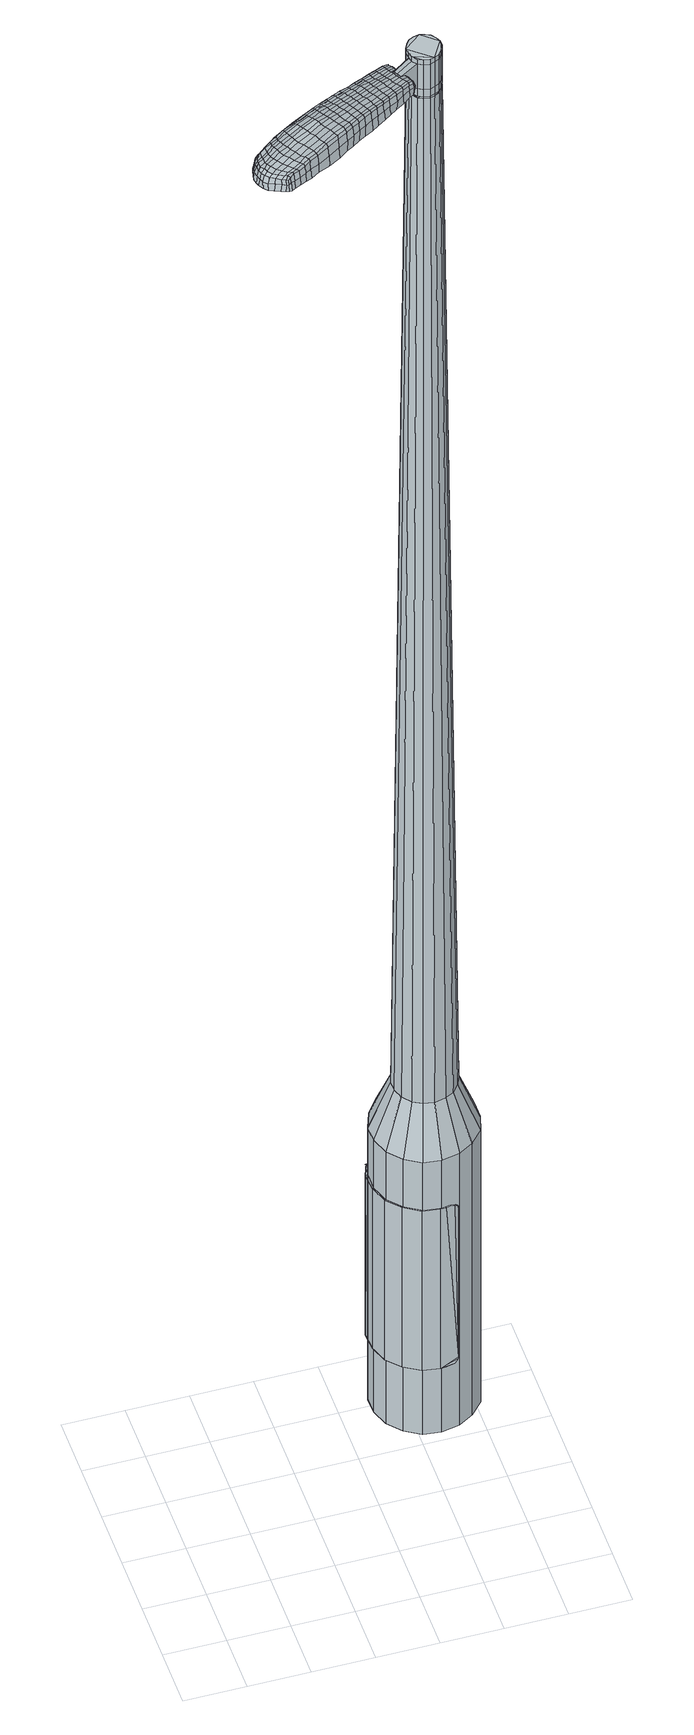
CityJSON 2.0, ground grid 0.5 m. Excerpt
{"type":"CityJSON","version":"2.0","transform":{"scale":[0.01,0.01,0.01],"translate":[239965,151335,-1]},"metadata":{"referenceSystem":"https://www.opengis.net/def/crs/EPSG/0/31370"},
"CityObjects":{
"object1":{"type":"GenericCityObject","attributes":{"cluster":849,"mean_distance_to_centroid":0.336,"new_centroid_x":239967.17,"new_centroid_y":151337.03,"mean_distance_to_camera":12.86,"H1":13.63,"H2":12.9,"Z_final":112.27,"cluster2":-1,"proj_x":239965.57,"proj_y":151334.29,"id_line":42789,"bearing_l":300.45,"distance":3.17,"orientation":"right","G_obj":210.45},"geometry":[{"type":"MultiSurface","lod":"2","boundaries":[[[0,1,2,3]],[[1,4,5,2]],[[4,6,7,5]],[[6,8,9,7]],[[8,10,11,9]],[[10,12,13,11]],[[12,14,15,13]],[[14,16,17,15]],[[16,18,19,17]],[[18,20,21,19]],[[20,22,23,21]],[[22,24,25,23]],[[24,26,27,25]],[[26,28,29,27]],[[28,30,31,29]],[[30,32,33,31]],[[32,34,35,33]],[[34,0,3,35]],[[36,37,38,39]],[[38,40,41,42]],[[41,43,42]],[[42,44,45,46]],[[45,47,46]],[[46,48,49,50]],[[49,51,50]],[[42,46,50,38]],[[50,52,39,38]],[[53,36,39]],[[2,5,7,35]],[[7,9,11,15]],[[11,13,15]],[[15,17,19,23]],[[19,21,23]],[[23,25,27,31]],[[27,29,31]],[[15,23,31,7]],[[31,33,35,7]],[[3,2,35]],[[1,0,54,55]],[[0,34,56,54]],[[34,32,57,56]],[[32,30,58,57]],[[30,28,59,58]],[[28,26,60,59]],[[26,24,61,60]],[[24,22,62,61]],[[22,20,63,62]],[[20,18,64,63]],[[18,16,65,64]],[[16,14,66,65]],[[14,12,67,66]],[[12,10,68,67]],[[10,8,69,68]],[[8,6,70,69]],[[6,4,71,70]],[[4,1,55,71]],[[55,54,72,73]],[[54,56,74,72]],[[56,57,75,74]],[[57,58,76,75]],[[58,59,77,76]],[[59,60,78,77]],[[60,61,79,78]],[[61,62,80,79]],[[62,63,81,80]],[[63,64,82,81]],[[64,65,83,82]],[[65,66,84,83]],[[66,67,85,84]],[[67,68,86,85]],[[68,69,87,86]],[[69,70,88,87]],[[70,71,89,88]],[[71,55,73,89]],[[90,91,92,73]],[[93,94,91,90]],[[75,95,94,93]],[[76,96,95,75]],[[77,97,96,76]],[[98,99,97,77]],[[79,100,99,98]],[[101,102,100,79]],[[103,104,102,101]],[[82,105,104,103]],[[106,107,105,82]],[[108,109,107,106]],[[110,111,109,108]],[[112,113,111,110]],[[114,115,113,112]],[[116,117,115,114]],[[118,119,117,116]],[[73,92,119,118]],[[120,121,122,123]],[[124,120,123,125]],[[126,124,125,127]],[[128,126,127,129]],[[130,128,129,131]],[[132,130,131,133]],[[134,132,133,135]],[[136,134,135,137]],[[138,136,137,139]],[[140,138,139,141]],[[142,140,141,143]],[[144,142,143,145]],[[146,144,145,147]],[[148,146,147,149]],[[150,148,149,151]],[[152,150,151,153]],[[72,90,73]],[[72,74,93,90]],[[74,75,93]],[[78,98,77]],[[78,79,98]],[[80,101,79]],[[80,81,103,101]],[[81,82,103]],[[83,106,82]],[[83,84,108,106]],[[84,85,110,108]],[[85,86,112,110]],[[86,87,114,112]],[[87,88,116,114]],[[88,89,118,116]],[[89,73,118]],[[154,92,91]],[[155,119,92]],[[155,156,117,119]],[[156,157,115,117]],[[157,158,113,115]],[[158,159,111,113]],[[159,160,109,111]],[[160,161,107,109]],[[161,105,107]],[[162,104,105]],[[162,163,102,104]],[[163,100,102]],[[164,99,100]],[[164,97,99]],[[165,94,95]],[[165,154,91,94]],[[39,52,152,166]],[[92,154,167,153]],[[53,39,166,121]],[[154,165,122,167]],[[36,53,121,120]],[[165,95,123,122]],[[37,36,120,124]],[[95,96,125,123]],[[38,37,124,126]],[[96,97,127,125]],[[40,38,126,128]],[[97,164,129,127]],[[41,40,128,130]],[[164,100,131,129]],[[43,41,130,132]],[[100,163,133,131]],[[42,43,132,134]],[[163,162,135,133]],[[44,42,134,136]],[[162,105,137,135]],[[45,44,136,138]],[[105,161,139,137]],[[47,45,138,140]],[[161,160,141,139]],[[46,47,140,142]],[[160,159,143,141]],[[48,46,142,144]],[[159,158,145,143]],[[49,48,144,146]],[[158,157,147,145]],[[51,49,146,148]],[[157,156,149,147]],[[50,51,148,150]],[[156,155,151,149]],[[52,50,150,152]],[[155,92,153,151]],[[152,153,168,169]],[[153,167,170,168]],[[167,122,171,170]],[[122,121,172,171]],[[121,166,173,172]],[[166,152,169,173]],[[174,175,176,177]],[[178,174,177,179]],[[174,178,180,181]],[[175,174,181,182]],[[183,184,185,186]],[[187,183,186,188]],[[183,187,189,190]],[[184,183,190,191]],[[192,193,194,195]],[[196,192,195,197]],[[192,196,198,199]],[[193,192,199,200]],[[201,202,203,204]],[[205,201,204,206]],[[201,205,207,208]],[[202,201,208,209]],[[210,211,212,213]],[[214,210,213,215]],[[210,214,216,217]],[[211,210,217,218]],[[219,220,221,222]],[[223,219,222,224]],[[219,223,225,226]],[[220,219,226,227]],[[228,229,230,231]],[[220,228,231,221]],[[228,220,227,232]],[[229,228,232,233]],[[234,235,236,237]],[[229,234,237,230]],[[234,229,233,238]],[[235,234,238,239]],[[240,178,179,241]],[[235,240,241,236]],[[240,235,239,242]],[[178,240,242,180]],[[243,244,245,246]],[[247,243,246,248]],[[243,247,249,250]],[[244,243,250,251]],[[252,253,254,255]],[[244,252,255,245]],[[252,244,251,256]],[[253,252,256,257]],[[258,259,260,261]],[[253,258,261,254]],[[258,253,257,262]],[[259,258,262,263]],[[264,265,266,267]],[[259,264,267,260]],[[264,259,263,268]],[[265,264,268,269]],[[270,175,182,271]],[[265,270,271,266]],[[270,265,269,272]],[[175,270,272,176]],[[273,274,275,276]],[[277,273,276,278]],[[273,277,279,280]],[[274,273,280,281]],[[282,283,284,285]],[[274,282,285,275]],[[282,274,281,286]],[[283,282,286,287]],[[288,289,290,291]],[[283,288,291,284]],[[288,283,287,292]],[[289,288,292,293]],[[294,187,188,295]],[[289,294,295,290]],[[294,289,293,296]],[[187,294,296,189]],[[297,298,299,300]],[[301,297,300,302]],[[297,301,303,304]],[[298,297,304,305]],[[306,307,308,309]],[[298,306,309,299]],[[306,298,305,310]],[[307,306,310,311]],[[312,313,314,315]],[[307,312,315,308]],[[312,307,311,316]],[[313,312,316,317]],[[318,319,320,321]],[[313,318,321,314]],[[318,313,317,322]],[[319,318,322,323]],[[324,184,191,325]],[[319,324,325,320]],[[324,319,323,326]],[[184,324,326,185]],[[327,213,212,328]],[[329,327,328,330]],[[327,329,331,332]],[[213,327,332,215]],[[333,329,330,334]],[[335,333,334,336]],[[333,335,337,338]],[[329,333,338,331]],[[339,335,336,340]],[[341,339,340,342]],[[339,341,343,344]],[[335,339,344,337]],[[345,341,342,346]],[[347,345,346,348]],[[345,347,349,350]],[[341,345,350,343]],[[351,347,348,352]],[[202,351,352,203]],[[351,202,209,353]],[[347,351,353,349]],[[354,355,200,199]],[[356,354,199,198]],[[354,356,357,358]],[[355,354,358,359]],[[360,361,359,358]],[[362,360,358,357]],[[360,362,363,364]],[[361,360,364,365]],[[366,367,365,364]],[[368,366,364,363]],[[366,368,369,370]],[[367,366,370,371]],[[372,373,371,370]],[[374,372,370,369]],[[372,374,207,205]],[[373,372,205,206]],[[375,376,377,378]],[[277,375,378,279]],[[375,277,278,379]],[[376,375,379,380]],[[381,196,197,382]],[[376,381,382,377]],[[381,376,380,383]],[[196,381,383,198]],[[384,385,386,387]],[[223,384,387,225]],[[384,223,224,388]],[[385,384,388,389]],[[390,391,392,393]],[[385,390,393,386]],[[390,385,389,394]],[[391,390,394,395]],[[396,193,200,397]],[[391,396,397,392]],[[396,391,395,398]],[[193,396,398,194]],[[399,400,401,402]],[[181,399,402,182]],[[399,181,180,403]],[[400,399,403,404]],[[405,406,407,408]],[[400,405,408,401]],[[405,400,404,409]],[[406,405,409,410]],[[411,204,203,412]],[[406,411,412,407]],[[411,406,410,413]],[[204,411,413,206]],[[414,415,416,417]],[[186,414,417,188]],[[414,186,185,418]],[[415,414,418,419]],[[420,208,207,421]],[[415,420,421,416]],[[420,415,419,422]],[[208,420,422,209]],[[423,424,425,426]],[[301,423,426,303]],[[423,301,302,427]],[[424,423,427,428]],[[429,214,215,430]],[[424,429,430,425]],[[429,424,428,431]],[[214,429,431,216]],[[432,433,434,435]],[[247,432,435,249]],[[432,247,248,436]],[[433,432,436,437]],[[438,439,440,441]],[[433,438,441,434]],[[438,433,437,442]],[[439,438,442,443]],[[444,211,218,445]],[[439,444,445,440]],[[444,439,443,446]],[[211,444,446,212]],[[447,448,437,436]],[[246,447,436,248]],[[447,246,245,449]],[[448,447,449,450]],[[451,452,443,442]],[[448,451,442,437]],[[451,448,450,453]],[[452,451,453,454]],[[455,328,212,446]],[[452,455,446,443]],[[455,452,454,456]],[[328,455,456,330]],[[457,458,459,460]],[[304,457,460,305]],[[457,304,303,426]],[[458,457,426,425]],[[461,332,331,462]],[[458,461,462,459]],[[461,458,425,430]],[[332,461,430,215]],[[463,464,450,449]],[[255,463,449,245]],[[463,255,254,465]],[[464,463,465,466]],[[467,468,454,453]],[[464,467,453,450]],[[467,464,466,469]],[[468,467,469,470]],[[471,334,330,456]],[[468,471,456,454]],[[471,468,470,472]],[[334,471,472,336]],[[473,474,475,476]],[[310,473,476,311]],[[473,310,305,460]],[[474,473,460,459]],[[477,338,337,478]],[[474,477,478,475]],[[477,474,459,462]],[[338,477,462,331]],[[479,480,466,465]],[[261,479,465,254]],[[479,261,260,481]],[[480,479,481,482]],[[483,484,470,469]],[[480,483,469,466]],[[483,480,482,485]],[[484,483,485,486]],[[487,340,336,472]],[[484,487,472,470]],[[487,484,486,488]],[[340,487,488,342]],[[489,490,491,492]],[[316,489,492,317]],[[489,316,311,476]],[[490,489,476,475]],[[493,344,343,494]],[[490,493,494,491]],[[493,490,475,478]],[[344,493,478,337]],[[495,496,482,481]],[[267,495,481,260]],[[495,267,266,497]],[[496,495,497,498]],[[499,500,486,485]],[[496,499,485,482]],[[499,496,498,501]],[[500,499,501,502]],[[503,346,342,488]],[[500,503,488,486]],[[503,500,502,504]],[[346,503,504,348]],[[505,506,507,508]],[[322,505,508,323]],[[505,322,317,492]],[[506,505,492,491]],[[509,350,349,510]],[[506,509,510,507]],[[509,506,491,494]],[[350,509,494,343]],[[511,512,498,497]],[[271,511,497,266]],[[511,271,182,402]],[[512,511,402,401]],[[513,514,502,501]],[[512,513,501,498]],[[513,512,401,408]],[[514,513,408,407]],[[515,352,348,504]],[[514,515,504,502]],[[515,514,407,412]],[[352,515,412,203]],[[516,517,419,418]],[[326,516,418,185]],[[516,326,323,508]],[[517,516,508,507]],[[518,353,209,422]],[[517,518,422,419]],[[518,517,507,510]],[[353,518,510,349]],[[519,520,380,379]],[[276,519,379,278]],[[519,276,275,521]],[[520,519,521,522]],[[523,356,198,383]],[[520,523,383,380]],[[523,520,522,524]],[[356,523,524,357]],[[525,526,527,528]],[[226,525,528,227]],[[525,226,225,387]],[[526,525,387,386]],[[529,530,531,532]],[[526,529,532,527]],[[529,526,386,393]],[[530,529,393,392]],[[533,355,359,534]],[[530,533,534,531]],[[533,530,392,397]],[[355,533,397,200]],[[535,536,522,521]],[[285,535,521,275]],[[535,285,284,537]],[[536,535,537,538]],[[539,362,357,524]],[[536,539,524,522]],[[539,536,538,540]],[[362,539,540,363]],[[541,542,543,544]],[[232,541,544,233]],[[541,232,227,528]],[[542,541,528,527]],[[545,546,547,548]],[[542,545,548,543]],[[545,542,527,532]],[[546,545,532,531]],[[549,361,365,550]],[[546,549,550,547]],[[549,546,531,534]],[[361,549,534,359]],[[551,552,538,537]],[[291,551,537,284]],[[551,291,290,553]],[[552,551,553,554]],[[555,368,363,540]],[[552,555,540,538]],[[555,552,554,556]],[[368,555,556,369]],[[557,558,559,560]],[[238,557,560,239]],[[557,238,233,544]],[[558,557,544,543]],[[561,562,563,564]],[[558,561,564,559]],[[561,558,543,548]],[[562,561,548,547]],[[565,367,371,566]],[[562,565,566,563]],[[565,562,547,550]],[[367,565,550,365]],[[567,568,554,553]],[[295,567,553,290]],[[567,295,188,417]],[[568,567,417,416]],[[569,374,369,556]],[[568,569,556,554]],[[569,568,416,421]],[[374,569,421,207]],[[570,571,404,403]],[[242,570,403,180]],[[570,242,239,560]],[[571,570,560,559]],[[572,573,410,409]],[[571,572,409,404]],[[572,571,559,564]],[[573,572,564,563]],[[574,373,206,413]],[[573,574,413,410]],[[574,573,563,566]],[[373,574,566,371]],[[575,576,577,578]],[[578,577,579,580]],[[581,579,577,582]],[[582,577,576,583]],[[584,585,586,587]],[[587,586,588,589]],[[590,588,586,591]],[[591,586,585,592]],[[593,594,595,596]],[[596,595,597,598]],[[599,597,595,600]],[[600,595,594,601]],[[602,603,604,605]],[[605,604,606,607]],[[608,606,604,609]],[[609,604,603,610]],[[611,612,613,614]],[[614,613,615,616]],[[617,615,613,618]],[[618,613,612,619]],[[620,621,622,623]],[[623,622,624,625]],[[626,624,622,627]],[[627,622,621,628]],[[629,630,631,632]],[[632,631,621,620]],[[628,621,631,633]],[[633,631,630,634]],[[635,636,637,638]],[[638,637,630,629]],[[634,630,637,639]],[[639,637,636,640]],[[580,579,641,642]],[[642,641,636,635]],[[640,636,641,643]],[[643,641,579,581]],[[644,645,646,647]],[[647,646,648,649]],[[650,648,646,651]],[[651,646,645,652]],[[653,654,655,656]],[[656,655,645,644]],[[652,645,655,657]],[[657,655,654,658]],[[659,660,661,662]],[[662,661,654,653]],[[658,654,661,663]],[[663,661,660,664]],[[665,666,667,668]],[[668,667,660,659]],[[664,660,667,669]],[[669,667,666,670]],[[583,576,671,672]],[[672,671,666,665]],[[670,666,671,673]],[[673,671,576,575]],[[674,675,676,677]],[[677,676,678,679]],[[680,678,676,681]],[[681,676,675,682]],[[683,684,685,686]],[[686,685,675,674]],[[682,675,685,687]],[[687,685,684,688]],[[689,690,691,692]],[[692,691,684,683]],[[688,684,691,693]],[[693,691,690,694]],[[589,588,695,696]],[[696,695,690,689]],[[694,690,695,697]],[[697,695,588,590]],[[698,699,700,701]],[[701,700,702,703]],[[704,702,700,705]],[[705,700,699,706]],[[707,708,709,710]],[[710,709,699,698]],[[706,699,709,711]],[[711,709,708,712]],[[713,714,715,716]],[[716,715,708,707]],[[712,708,715,717]],[[717,715,714,718]],[[719,720,721,722]],[[722,721,714,713]],[[718,714,721,723]],[[723,721,720,724]],[[592,585,725,726]],[[726,725,720,719]],[[724,720,725,727]],[[727,725,585,584]],[[611,614,728,729]],[[729,728,730,731]],[[732,730,728,733]],[[733,728,614,616]],[[731,730,734,735]],[[735,734,736,737]],[[738,736,734,739]],[[739,734,730,732]],[[737,736,740,741]],[[741,740,742,743]],[[744,742,740,745]],[[745,740,736,738]],[[743,742,746,747]],[[747,746,748,749]],[[750,748,746,751]],[[751,746,742,744]],[[749,748,752,753]],[[753,752,603,602]],[[610,603,752,754]],[[754,752,748,750]],[[601,755,756,600]],[[600,756,757,599]],[[758,757,756,759]],[[759,756,755,760]],[[760,761,762,759]],[[759,762,763,758]],[[764,763,762,765]],[[765,762,761,766]],[[766,767,768,765]],[[765,768,769,764]],[[770,769,768,771]],[[771,768,767,772]],[[772,773,774,771]],[[771,774,775,770]],[[608,775,774,606]],[[606,774,773,607]],[[776,777,778,779]],[[779,778,678,680]],[[679,678,778,780]],[[780,778,777,781]],[[598,597,782,783]],[[783,782,777,776]],[[781,777,782,784]],[[784,782,597,599]],[[785,786,787,788]],[[788,787,624,626]],[[625,624,787,789]],[[789,787,786,790]],[[791,792,793,794]],[[794,793,786,785]],[[790,786,793,795]],[[795,793,792,796]],[[601,594,797,798]],[[798,797,792,791]],[[796,792,797,799]],[[799,797,594,593]],[[800,801,802,803]],[[803,802,582,583]],[[581,582,802,804]],[[804,802,801,805]],[[806,807,808,809]],[[809,808,801,800]],[[805,801,808,810]],[[810,808,807,811]],[[602,605,812,813]],[[813,812,807,806]],[[811,807,812,814]],[[814,812,605,607]],[[815,816,817,818]],[[818,817,587,589]],[[584,587,817,819]],[[819,817,816,820]],[[608,609,821,822]],[[822,821,816,815]],[[820,816,821,823]],[[823,821,609,610]],[[824,825,826,827]],[[827,826,702,704]],[[703,702,826,828]],[[828,826,825,829]],[[616,615,830,831]],[[831,830,825,824]],[[829,825,830,832]],[[832,830,615,617]],[[833,834,835,836]],[[836,835,648,650]],[[649,648,835,837]],[[837,835,834,838]],[[839,840,841,842]],[[842,841,834,833]],[[838,834,841,843]],[[843,841,840,844]],[[619,612,845,846]],[[846,845,840,839]],[[844,840,845,847]],[[847,845,612,611]],[[838,848,837]],[[837,848,647,649]],[[644,647,848,849]],[[849,848,850]],[[844,851,852,843]],[[843,852,848,838]],[[850,848,852,853]],[[853,852,851,854]],[[611,729,169,847]],[[847,169,851,844]],[[854,851,169,855]],[[855,169,729,731]],[[856,857,858,859]],[[859,858,705,706]],[[704,705,858,827]],[[827,858,857,824]],[[732,733,860,861]],[[861,860,857,856]],[[824,857,860,831]],[[831,860,733,616]],[[850,862,849]],[[849,862,656,644]],[[653,656,862,863]],[[863,862,864]],[[854,865,866,853]],[[853,866,862,850]],[[864,862,866,867]],[[867,866,865,868]],[[731,735,869,855]],[[855,869,865,854]],[[868,865,869,870]],[[870,869,735,737]],[[871,872,873,874]],[[874,873,711,712]],[[706,711,873,859]],[[859,873,872,856]],[[738,739,875,876]],[[876,875,872,871]],[[856,872,875,861]],[[861,875,739,732]],[[864,877,863]],[[863,877,662,653]],[[659,662,877,878]],[[878,877,879]],[[868,880,881,867]],[[867,881,877,864]],[[879,877,881,882]],[[882,881,880,883]],[[737,741,884,870]],[[870,884,880,868]],[[883,880,884,885]],[[885,884,741,743]],[[886,887,888,889]],[[889,888,717,718]],[[712,717,888,874]],[[874,888,887,871]],[[744,745,890,891]],[[891,890,887,886]],[[871,887,890,876]],[[876,890,745,738]],[[879,892,878]],[[878,892,668,659]],[[665,668,892,893]],[[893,892,894]],[[883,895,896,882]],[[882,896,892,879]],[[894,892,896,897]],[[897,896,895,898]],[[743,747,899,885]],[[885,899,895,883]],[[898,895,899,900]],[[900,899,747,749]],[[901,902,903,904]],[[904,903,723,724]],[[718,723,903,889]],[[889,903,902,886]],[[750,751,905,906]],[[906,905,902,901]],[[886,902,905,891]],[[891,905,751,744]],[[894,907,908,893]],[[893,908,672,665]],[[583,672,908,803]],[[803,908,907,800]],[[898,909,910,897]],[[897,910,907,894]],[[800,907,910,809]],[[809,910,909,806]],[[749,753,911,900]],[[900,911,909,898]],[[806,909,911,813]],[[813,911,753,602]],[[820,912,913,819]],[[819,913,727,584]],[[724,727,913,904]],[[904,913,912,901]],[[610,754,914,823]],[[823,914,912,820]],[[901,912,914,906]],[[906,914,754,750]],[[781,915,916,780]],[[780,916,677,679]],[[674,677,916,917]],[[917,916,915,918]],[[599,757,919,784]],[[784,919,915,781]],[[918,915,919,920]],[[920,919,757,758]],[[921,922,923,924]],[[924,923,627,628]],[[626,627,923,788]],[[788,923,922,785]],[[925,926,927,928]],[[928,927,922,921]],[[785,922,927,794]],[[794,927,926,791]],[[760,755,929,930]],[[930,929,926,925]],[[791,926,929,798]],[[798,929,755,601]],[[918,931,932,917]],[[917,932,686,674]],[[683,686,932,933]],[[933,932,931,934]],[[758,763,935,920]],[[920,935,931,918]],[[934,931,935,936]],[[936,935,763,764]],[[937,938,939,940]],[[940,939,633,634]],[[628,633,939,924]],[[924,939,938,921]],[[941,942,943,944]],[[944,943,938,937]],[[921,938,943,928]],[[928,943,942,925]],[[766,761,945,946]],[[946,945,942,941]],[[925,942,945,930]],[[930,945,761,760]],[[934,947,948,933]],[[933,948,692,683]],[[689,692,948,949]],[[949,948,947,950]],[[764,769,951,936]],[[936,951,947,934]],[[950,947,951,952]],[[952,951,769,770]],[[953,954,955,956]],[[956,955,639,640]],[[634,639,955,940]],[[940,955,954,937]],[[957,958,959,960]],[[960,959,954,953]],[[937,954,959,944]],[[944,959,958,941]],[[772,767,961,962]],[[962,961,958,957]],[[941,958,961,946]],[[946,961,767,766]],[[950,963,964,949]],[[949,964,696,689]],[[589,696,964,818]],[[818,964,963,815]],[[770,775,965,952]],[[952,965,963,950]],[[815,963,965,822]],[[822,965,775,608]],[[805,966,967,804]],[[804,967,643,581]],[[640,643,967,956]],[[956,967,966,953]],[[811,968,969,810]],[[810,969,966,805]],[[953,966,969,960]],[[960,969,968,957]],[[607,773,970,814]],[[814,970,968,811]],[[957,968,970,962]],[[962,970,773,772]],[[575,578,177,176]],[[578,580,179,177]],[[590,591,190,189]],[[591,592,191,190]],[[593,596,195,194]],[[596,598,197,195]],[[617,618,217,216]],[[618,619,218,217]],[[620,623,222,221]],[[623,625,224,222]],[[629,632,231,230]],[[632,620,221,231]],[[635,638,237,236]],[[638,629,230,237]],[[580,642,241,179]],[[642,635,236,241]],[[650,651,250,249]],[[651,652,251,250]],[[652,657,256,251]],[[657,658,257,256]],[[658,663,262,257]],[[663,664,263,262]],[[664,669,268,263]],[[669,670,269,268]],[[670,673,272,269]],[[673,575,176,272]],[[680,681,280,279]],[[681,682,281,280]],[[682,687,286,281]],[[687,688,287,286]],[[688,693,292,287]],[[693,694,293,292]],[[694,697,296,293]],[[697,590,189,296]],[[698,701,300,299]],[[701,703,302,300]],[[707,710,309,308]],[[710,698,299,309]],[[713,716,315,314]],[[716,707,308,315]],[[719,722,321,320]],[[722,713,314,321]],[[592,726,325,191]],[[726,719,320,325]],[[776,779,378,377]],[[779,680,279,378]],[[598,783,382,197]],[[783,776,377,382]],[[625,789,388,224]],[[789,790,389,388]],[[790,795,394,389]],[[795,796,395,394]],[[796,799,398,395]],[[799,593,194,398]],[[703,828,427,302]],[[828,829,428,427]],[[829,832,431,428]],[[832,617,216,431]],[[833,836,435,434]],[[836,650,249,435]],[[839,842,441,440]],[[842,833,434,441]],[[619,846,445,218]],[[846,839,440,445]],[[971,972,973,974]],[[975,976,974,973]],[[977,978,979,980]],[[981,982,983,984]],[[972,985,986,973]],[[987,975,973,986]],[[988,977,980,989]],[[990,991,982,981]],[[985,992,993,986]],[[993,994,987,986]],[[995,988,989,996]],[[997,991,990,998]],[[992,999,1000,993]],[[1000,1001,994,993]],[[1002,995,996,1003]],[[1004,997,998,1005]],[[1006,1007,1008,1009]],[[1010,1011,1007,1006]],[[1010,1012,1013,1011]],[[1012,1014,1015,1013]],[[1016,1017,1018,1019]],[[1020,1021,1017,1016]],[[1022,1023,1021,1020]],[[1024,1025,1023,1022]],[[1019,1008,1007,1016]],[[1016,1007,1011,1020]],[[1011,1013,1022,1020]],[[1013,1015,1024,1022]],[[980,979,976,975]],[[989,980,975,987]],[[994,996,989,987]],[[1001,1003,996,994]],[[981,984,978,977]],[[990,981,977,988]],[[998,990,988,995]],[[1005,998,995,1002]],[[982,1006,1009,983]],[[991,1010,1006,982]],[[1012,1010,991,997]],[[1014,1012,997,1004]],[[1026,1027,1028,1029]],[[1028,1030,1031,1032]],[[1028,1032,1033,1034]],[[1028,1034,1029]],[[1035,1026,1029,1036]],[[1037,1036,1029,1038]],[[1039,1038,1029]],[[1040,1028,1027,1041]],[[1042,1040,1041,1043]],[[1044,1042,1043,1045]],[[1046,1044,1045,1047]],[[1048,1046,1047,1049]],[[1049,1050,1051,1052]],[[1049,1052,1053,1054]],[[1049,1054,1055,1056]],[[1055,1057,1058,1059]],[[1055,1059,1060,1061]],[[1055,1061,1056]],[[1049,1056,1048]],[[1062,1063,1027,1026]],[[1064,1065,1030,1028]],[[1066,1067,1039,1029]],[[1063,1068,1041,1027]],[[1069,1064,1028,1040]],[[1068,1070,1043,1041]],[[1071,1069,1040,1042]],[[1070,1072,1045,1043]],[[1073,1071,1042,1044]],[[1072,1074,1047,1045]],[[1075,1073,1044,1046]],[[1074,1076,1049,1047]],[[1077,1075,1046,1048]],[[1076,1078,1050,1049]],[[1079,1080,1057,1055]],[[1081,1077,1048,1056]],[[1051,1050,1078,1082]],[[1052,1051,1082,1083]],[[1053,1052,1083,1084]],[[1054,1053,1084,1085]],[[1055,1054,1085,1079]],[[1086,1062,1026,1035]],[[1087,1086,1035,1036]],[[1088,1087,1036,1037]],[[1089,1088,1037,1038]],[[1067,1089,1038,1039]],[[1031,1030,1065,1090]],[[1058,1057,1080,1091]],[[1032,1031,1090,1092]],[[1033,1032,1092,1093]],[[1034,1033,1093,1094]],[[1029,1034,1094,1066]],[[1059,1058,1091,1095]],[[1060,1059,1095,1096]],[[1061,1060,1096,1097]],[[1056,1061,1097,1081]]]}]}
},
"vertices":[
[180,179,384],[175,193,384],[175,193,96],[180,179,96],[175,207,384],[175,207,96],[180,221,384],[180,221,96],[189,233,384],[189,233,96],[202,240,384],[202,240,96],[216,243,384],[216,243,96],[231,240,384],[231,240,96],[244,233,384],[244,233,96],[253,222,384],[253,222,96],[258,208,384],[258,208,96],[258,193,384],[258,193,96],[254,179,384],[254,179,96],[244,168,384],[244,168,96],[232,161,384],[232,161,96],[217,158,384],[217,158,96],[203,160,384],[203,160,96],[190,168,384],[190,168,96],[212,188,1524],[217,187,1524],[221,188,1524],[205,194,1524],[225,190,1524],[228,194,1524],[230,203,1524],[230,198,1524],[228,207,1524],[225,211,1524],[217,214,1524],[221,213,1524],[212,213,1524],[208,211,1524],[203,203,1524],[205,207,1524],[204,198,1524],[208,190,1524],[195,188,429],[192,196,429],[201,181,429],[208,177,429],[217,175,429],[226,177,429],[233,181,429],[239,188,429],[242,196,429],[242,205,429],[238,213,429],[233,220,429],[225,224,429],[217,226,429],[208,224,429],[200,219,429],[195,213,429],[192,205,429],[205,194,1483],[204,198,1483],[208,190,1483],[212,188,1483],[217,187,1483],[221,188,1483],[225,190,1483],[228,194,1483],[230,198,1483],[230,203,1483],[228,207,1483],[225,211,1483],[221,213,1483],[217,214,1483],[212,213,1483],[208,211,1483],[205,207,1483],[203,203,1483],[206,194,1483],[206,194,1485],[204,198,1485],[209,190,1483],[209,190,1485],[212,188,1485],[217,187,1485],[221,188,1485],[225,191,1483],[225,191,1485],[228,194,1485],[229,198,1483],[229,198,1485],[229,203,1483],[229,203,1485],[228,207,1485],[225,210,1483],[225,210,1485],[221,212,1483],[221,212,1485],[217,213,1483],[217,213,1485],[212,212,1483],[212,212,1485],[208,210,1483],[208,210,1485],[206,207,1483],[206,207,1485],[204,202,1483],[204,202,1485],[212,188,1519],[208,190,1519],[208,190,1493],[212,188,1493],[217,187,1519],[217,187,1493],[221,188,1519],[221,188,1493],[225,190,1519],[225,190,1493],[228,194,1519],[228,194,1493],[230,198,1519],[230,198,1493],[230,203,1519],[230,203,1493],[228,207,1519],[228,207,1493],[225,211,1519],[225,211,1493],[221,213,1519],[221,213,1493],[217,214,1519],[217,214,1493],[212,213,1519],[212,213,1493],[208,211,1519],[208,211,1493],[205,207,1519],[205,207,1493],[203,203,1519],[203,203,1493],[204,198,1519],[204,198,1493],[205,194,1485],[203,203,1485],[205,207,1485],[208,211,1485],[212,213,1485],[217,214,1485],[221,213,1485],[225,211,1485],[230,203,1485],[230,198,1485],[225,190,1485],[208,190,1485],[205,194,1519],[205,194,1493],[187,187,1513],[187,187,1518],[189,184,1513],[191,181,1513],[191,181,1518],[189,184,1518],[115,163,1519],[122,167,1518],[120,167,1509],[113,164,1510],[108,159,1519],[106,160,1510],[109,158,1526],[117,163,1525],[123,166,1525],[135,130,1519],[141,134,1518],[141,136,1525],[135,132,1525],[127,125,1519],[127,127,1526],[127,123,1510],[134,128,1510],[140,132,1509],[62,108,1519],[61,111,1519],[60,111,1513],[62,107,1513],[65,105,1519],[65,104,1513],[67,106,1524],[64,109,1524],[62,112,1524],[126,146,1530],[133,149,1529],[131,152,1529],[125,148,1530],[118,141,1531],[117,144,1531],[120,138,1530],[128,142,1530],[134,146,1529],[196,187,1512],[194,189,1512],[193,188,1517],[195,186,1517],[197,184,1512],[196,184,1517],[197,183,1506],[195,186,1506],[194,189,1506],[65,132,1519],[68,134,1519],[66,135,1512],[63,133,1512],[63,130,1518],[62,131,1512],[64,130,1522],[66,131,1523],[68,133,1524],[71,137,1519],[76,140,1519],[74,141,1512],[70,138,1512],[72,136,1524],[77,139,1525],[81,144,1519],[88,148,1519],[86,148,1511],[79,144,1511],[82,143,1526],[89,147,1526],[98,153,1519],[96,154,1510],[99,153,1526],[181,197,1513],[174,194,1513],[175,193,1518],[182,196,1517],[186,199,1512],[186,198,1516],[185,200,1506],[180,198,1507],[173,194,1507],[168,190,1514],[161,187,1515],[162,186,1520],[169,190,1519],[166,191,1507],[159,187,1507],[154,183,1515],[148,180,1516],[149,179,1522],[156,183,1521],[152,184,1508],[146,181,1508],[141,177,1517],[134,173,1517],[136,173,1524],[142,176,1523],[139,177,1508],[133,174,1509],[128,170,1518],[130,169,1524],[126,171,1509],[82,101,1519],[85,102,1519],[85,104,1524],[82,102,1523],[80,100,1518],[80,101,1522],[80,99,1512],[82,99,1512],[85,101,1512],[90,104,1519],[95,107,1519],[95,108,1525],[90,106,1524],[90,103,1512],[95,105,1512],[100,110,1519],[107,113,1519],[107,115,1526],[100,111,1526],[100,108,1511],[107,112,1511],[117,119,1519],[117,121,1526],[117,117,1510],[196,171,1513],[190,167,1513],[190,165,1507],[196,170,1507],[201,174,1512],[200,173,1506],[200,174,1516],[196,172,1517],[190,168,1518],[184,162,1514],[177,158,1515],[177,157,1507],[183,161,1507],[184,164,1519],[177,160,1520],[171,154,1515],[165,150,1516],[165,148,1508],[171,152,1508],[171,156,1521],[165,152,1522],[159,146,1517],[153,142,1517],[152,140,1509],[159,144,1508],[159,148,1523],[153,144,1524],[147,138,1518],[146,136,1509],[147,140,1524],[190,183,1519],[189,186,1519],[184,180,1520],[182,182,1520],[185,177,1520],[191,181,1519],[177,176,1522],[176,178,1522],[171,172,1523],[169,174,1523],[172,169,1523],[179,173,1521],[164,168,1524],[163,171,1524],[158,164,1525],[157,167,1525],[160,162,1525],[166,165,1524],[152,161,1526],[150,163,1526],[145,157,1527],[144,160,1527],[147,154,1527],[153,158,1526],[139,153,1528],[137,156,1528],[141,150,1528],[66,110,1527],[65,113,1527],[69,107,1526],[73,110,1527],[70,113,1528],[68,116,1528],[76,116,1529],[74,119,1529],[79,113,1528],[85,116,1530],[82,119,1530],[80,123,1530],[88,123,1531],[87,126,1531],[91,120,1530],[99,124,1531],[96,128,1531],[94,131,1531],[107,134,1531],[106,137,1531],[110,131,1531],[78,100,1518],[75,101,1519],[74,100,1513],[77,99,1513],[78,101,1523],[75,102,1523],[70,103,1519],[69,102,1513],[71,104,1524],[62,129,1518],[61,126,1518],[62,126,1523],[63,129,1523],[61,129,1513],[60,126,1513],[60,122,1519],[59,119,1519],[61,119,1524],[61,123,1523],[59,122,1513],[58,118,1513],[60,115,1519],[61,115,1524],[59,114,1513],[118,161,1528],[119,160,1528],[125,163,1528],[124,165,1527],[110,157,1528],[111,155,1529],[120,157,1529],[121,154,1530],[128,158,1529],[126,161,1528],[112,153,1529],[114,150,1530],[123,151,1530],[129,155,1529],[115,147,1531],[134,133,1528],[133,135,1529],[125,131,1529],[127,129,1528],[140,137,1527],[139,139,1528],[131,139,1529],[123,134,1530],[137,142,1528],[202,176,1512],[201,178,1512],[199,178,1517],[200,176,1517],[201,175,1506],[200,177,1506],[199,181,1512],[198,181,1517],[199,180,1506],[188,199,1512],[189,198,1512],[188,198,1506],[187,200,1506],[188,198,1517],[188,197,1517],[190,196,1512],[192,194,1512],[191,194,1506],[189,196,1506],[190,195,1517],[191,193,1517],[193,191,1512],[192,191,1506],[192,191,1517],[183,196,1519],[184,194,1519],[176,192,1520],[177,191,1520],[185,192,1519],[186,190,1519],[178,189,1520],[180,186,1520],[187,188,1519],[181,184,1520],[196,173,1519],[195,175,1519],[189,171,1520],[190,169,1520],[193,178,1519],[187,174,1520],[170,189,1521],[171,187,1521],[163,185,1522],[164,184,1522],[172,185,1521],[173,183,1521],[165,182,1522],[167,179,1523],[175,180,1522],[168,177,1523],[183,165,1521],[182,167,1521],[176,163,1522],[177,161,1522],[181,170,1521],[174,166,1522],[157,182,1523],[157,180,1523],[150,178,1524],[151,177,1524],[159,178,1523],[160,176,1524],[152,174,1525],[154,172,1525],[162,173,1524],[155,169,1525],[171,157,1523],[170,159,1523],[163,155,1524],[165,153,1524],[168,162,1524],[162,158,1525],[143,175,1525],[144,173,1525],[137,171,1526],[138,170,1526],[146,171,1526],[147,168,1526],[139,167,1527],[141,165,1527],[149,166,1526],[142,162,1527],[158,149,1525],[157,151,1525],[151,147,1526],[152,145,1526],[155,154,1526],[149,150,1527],[131,168,1527],[131,166,1527],[133,164,1527],[134,161,1528],[136,159,1528],[146,141,1527],[145,143,1527],[143,146,1528],[80,103,1525],[78,103,1525],[84,104,1526],[81,105,1526],[73,105,1526],[77,107,1527],[65,130,1525],[64,127,1525],[67,130,1526],[68,132,1525],[63,124,1525],[63,121,1526],[67,123,1527],[67,126,1526],[63,117,1526],[67,119,1527],[88,106,1526],[86,107,1527],[94,109,1527],[92,110,1528],[82,110,1528],[88,113,1529],[72,135,1526],[72,133,1527],[77,136,1528],[77,138,1527],[72,129,1527],[72,126,1528],[78,130,1529],[77,133,1528],[73,123,1528],[79,126,1530],[99,112,1528],[97,114,1529],[106,116,1528],[105,118,1529],[94,116,1529],[102,121,1530],[83,141,1528],[83,139,1528],[90,144,1529],[90,146,1528],[83,136,1529],[84,133,1530],[92,138,1530],[91,141,1530],[85,130,1530],[93,134,1531],[116,122,1529],[115,124,1529],[112,127,1530],[100,151,1528],[100,149,1529],[101,147,1530],[103,144,1530],[104,141,1531],[121,166,1509],[122,165,1518],[116,162,1518],[114,162,1509],[109,157,1519],[107,158,1510],[110,157,1525],[118,161,1525],[124,164,1525],[139,137,1525],[139,136,1518],[133,132,1518],[134,133,1525],[126,127,1519],[126,129,1525],[126,125,1510],[133,130,1509],[139,134,1509],[62,112,1513],[63,112,1519],[64,109,1519],[64,109,1513],[67,107,1519],[66,106,1513],[68,108,1524],[66,110,1524],[64,113,1524],[131,152,1528],[132,149,1528],[126,145,1529],[124,148,1529],[118,141,1529],[117,144,1529],[120,138,1529],[128,142,1529],[134,146,1528],[192,187,1516],[192,188,1512],[194,186,1512],[193,185,1516],[195,183,1512],[194,183,1516],[195,182,1506],[193,185,1506],[192,187,1506],[67,133,1512],[69,133,1519],[66,131,1518],[65,131,1512],[65,129,1518],[63,130,1512],[66,129,1522],[67,130,1523],[70,132,1523],[75,139,1512],[77,139,1519],[73,136,1519],[71,136,1512],[74,135,1524],[78,138,1525],[87,147,1511],[89,146,1519],[82,142,1519],[80,143,1511],[83,141,1525],[90,145,1526],[99,152,1519],[97,152,1510],[100,151,1526],[176,191,1518],[175,192,1513],[182,195,1513],[183,195,1517],[186,197,1512],[186,196,1515],[185,198,1506],[180,196,1506],[174,192,1507],[163,184,1520],[162,185,1514],[168,188,1514],[170,188,1519],[167,189,1507],[160,186,1507],[150,178,1522],[148,178,1516],[155,182,1515],[156,181,1521],[153,182,1508],[147,179,1508],[137,171,1523],[135,172,1517],[142,175,1516],[143,174,1522],[140,176,1508],[133,172,1508],[129,168,1517],[130,167,1524],[127,169,1509],[84,105,1523],[85,104,1519],[82,103,1518],[81,104,1523],[80,102,1518],[80,103,1522],[80,101,1512],[82,101,1512],[84,102,1512],[94,110,1525],[94,109,1519],[89,106,1519],[89,107,1524],[89,104,1512],[94,107,1512],[106,117,1526],[106,115,1519],[99,111,1519],[99,113,1525],[99,110,1511],[106,113,1511],[116,121,1519],[116,123,1526],[116,119,1510],[188,167,1507],[189,168,1513],[195,172,1513],[195,171,1506],[199,175,1512],[199,174,1506],[198,176,1515],[195,174,1517],[189,170,1518],[176,158,1507],[176,160,1514],[182,164,1514],[182,163,1507],[182,165,1519],[176,161,1520],[164,150,1508],[164,152,1516],[170,156,1515],[170,154,1508],[170,157,1521],[164,153,1522],[151,142,1508],[152,143,1517],[158,148,1516],[157,146,1508],[158,149,1522],[152,145,1523],[145,139,1517],[145,137,1509],[146,141,1524],[189,183,1518],[188,185,1518],[183,179,1519],[182,182,1519],[185,177,1519],[191,180,1518],[177,176,1520],[175,178,1520],[170,172,1521],[169,174,1521],[172,169,1521],[178,173,1520],[164,168,1523],[162,170,1523],[157,164,1524],[156,167,1524],[159,161,1524],[165,165,1523],[151,160,1525],[150,163,1525],[145,157,1526],[143,159,1526],[146,154,1526],[153,158,1525],[138,153,1527],[137,155,1527],[140,150,1527],[66,114,1526],[67,111,1526],[70,109,1525],[73,110,1526],[71,113,1526],[69,116,1526],[75,119,1528],[76,116,1528],[79,113,1527],[85,117,1528],[83,120,1529],[81,123,1529],[87,126,1530],[89,123,1530],[91,120,1529],[99,125,1530],[96,128,1530],[95,131,1530],[106,137,1530],[107,134,1530],[109,131,1530],[75,102,1513],[75,103,1518],[78,102,1518],[78,101,1512],[79,103,1523],[76,104,1523],[71,104,1519],[71,104,1513],[72,105,1523],[64,126,1523],[63,125,1518],[64,128,1518],[65,128,1523],[62,128,1512],[62,126,1512],[63,119,1523],[61,119,1519],[62,122,1519],[63,123,1523],[61,122,1513],[60,119,1513],[62,115,1519],[63,116,1524],[61,115,1513],[125,162,1527],[119,159,1527],[118,160,1527],[125,163,1526],[111,156,1527],[111,155,1528],[128,157,1528],[121,154,1528],[120,156,1528],[126,160,1527],[112,152,1528],[114,149,1529],[123,151,1529],[129,155,1528],[115,147,1529],[125,131,1528],[132,136,1527],[133,134,1527],[126,130,1527],[139,138,1526],[138,139,1527],[130,139,1528],[123,134,1528],[136,143,1527],[198,177,1516],[199,177,1512],[200,176,1512],[198,176,1516],[199,175,1506],[198,176,1506],[197,180,1512],[196,180,1516],[197,179,1506],[186,197,1506],[187,197,1512],[187,198,1512],[186,198,1506],[187,197,1516],[187,196,1516],[189,192,1506],[190,192,1512],[188,195,1512],[187,195,1506],[188,194,1516],[189,192,1516],[191,190,1512],[190,190,1506],[190,190,1516],[183,194,1518],[176,191,1519],[177,190,1519],[185,189,1518],[184,192,1518],[178,188,1519],[179,186,1519],[181,184,1519],[188,171,1519],[194,175,1518],[195,174,1518],[189,170,1519],[192,177,1518],[186,174,1519],[170,187,1520],[163,184,1521],[164,183,1521],[173,182,1520],[171,185,1520],[165,181,1521],[166,179,1521],[174,180,1520],[168,176,1521],[175,163,1521],[182,167,1520],[182,166,1520],[176,162,1521],[180,170,1520],[174,166,1521],[157,180,1522],[150,177,1523],[151,176,1523],[160,175,1522],[158,177,1522],[152,174,1523],[153,171,1524],[161,173,1523],[155,169,1524],[163,155,1523],[169,159,1522],[170,158,1522],[164,154,1523],[167,162,1522],[161,158,1523],[144,173,1524],[137,170,1525],[138,169,1525],[147,168,1525],[145,170,1524],[139,167,1525],[140,164,1526],[148,165,1525],[142,162,1526],[150,147,1525],[157,151,1524],[157,150,1524],[151,146,1525],[155,154,1524],[149,150,1525],[131,166,1526],[131,167,1526],[134,161,1527],[133,163,1526],[135,158,1527],[144,143,1526],[145,142,1526],[142,146,1526],[78,105,1524],[80,104,1524],[83,106,1525],[81,106,1525],[74,106,1525],[77,108,1525],[69,129,1525],[66,127,1524],[67,129,1524],[69,131,1525],[68,123,1526],[65,120,1525],[65,124,1524],[68,126,1525],[65,117,1525],[68,119,1526],[86,108,1526],[88,108,1526],[93,111,1526],[92,111,1527],[82,111,1526],[88,114,1527],[78,135,1527],[73,132,1526],[74,134,1526],[78,137,1526],[79,129,1528],[73,126,1527],[73,129,1526],[78,133,1527],[73,122,1527],[79,126,1528],[97,114,1527],[99,114,1527],[106,118,1527],[104,119,1528],[94,117,1528],[101,121,1529],[90,143,1528],[83,139,1527],[84,140,1527],[90,144,1527],[92,137,1529],[84,133,1529],[84,136,1528],[91,140,1528],[86,130,1529],[93,134,1530],[115,125,1528],[116,124,1528],[112,128,1529],[101,149,1528],[101,150,1528],[103,143,1529],[102,146,1529],[104,140,1530],[186,198,1508],[189,192,1508],[160,177,1509],[156,184,1509],[141,166,1510],[137,174,1510],[107,147,1512],[102,155,1512],[118,164,1511],[122,156,1511],[91,138,1513],[80,131,1514],[75,138,1514],[87,146,1513],[192,186,1508],[164,170,1509],[146,159,1510],[112,139,1512],[127,148,1511],[96,130,1513],[84,123,1514],[196,181,1508],[168,163,1509],[150,152,1510],[116,131,1512],[132,140,1511],[89,115,1514],[101,122,1513],[199,175,1508],[172,156,1509],[154,144,1510],[121,123,1512],[137,132,1511],[93,108,1514],[105,114,1513],[69,123,1514],[65,120,1514],[62,126,1514],[64,131,1514],[73,116,1514],[69,114,1514],[77,109,1514],[72,108,1514],[81,102,1514],[76,102,1514],[63,115,1515],[61,111,1515],[61,112,1515],[60,119,1515],[65,111,1515],[62,110,1515],[67,108,1515],[63,109,1515],[69,104,1515],[63,108,1515],[220,157,334],[216,157,334],[216,157,165],[230,159,171],[220,157,165],[224,158,165],[227,158,166],[229,159,167],[230,159,169],[224,158,334],[227,158,333],[229,159,332],[230,159,331],[230,159,328],[202,159,165],[202,159,334],[189,167,165],[189,167,334],[179,178,165],[179,178,334],[174,192,165],[174,192,334],[173,207,165],[173,207,334],[175,211,334],[176,215,334],[177,218,333],[177,220,332],[178,221,331],[178,221,328],[175,211,165],[178,221,171],[178,221,169],[177,220,167],[177,218,166],[176,215,165],[220,160,334],[216,159,334],[216,159,165],[220,160,165],[230,162,171],[230,162,328],[202,162,334],[202,162,165],[190,169,334],[190,169,165],[181,180,334],[181,180,165],[176,193,334],[176,193,165],[176,207,334],[176,207,165],[177,210,334],[181,220,328],[181,220,171],[177,210,165],[179,214,334],[179,217,333],[180,219,332],[181,220,331],[223,161,334],[226,161,333],[228,162,332],[229,162,331],[223,161,165],[181,220,169],[226,161,166],[228,162,167],[229,162,169],[180,219,167],[179,217,166],[179,214,165]
]}
